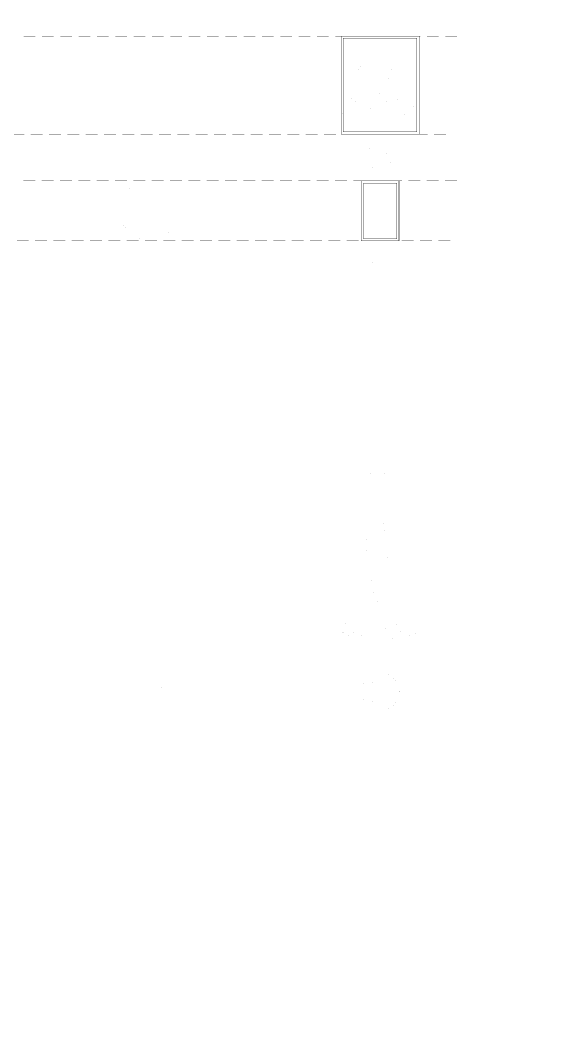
# Model space of a CAD drawing. Extents: x 19 to 519, y 6 to 365.
# Drawn here: x 156.5 to 273.8, y 6.2 to 233.5 of the extents above; entities that cross this region are included whole.
import ezdxf

# ---------------------------------------------------------------- set-up
doc = ezdxf.new("R2010")
doc.units = 0
doc.layers.add('120', color=30, linetype='CONTINUOUS')
doc.layers.add('47', color=7, linetype='CONTINUOUS')

msp = doc.modelspace()

# ---------------------------------------------------------------- linework, layer by layer
at = {"layer": '120'}
for points, const_width in [([(174.392, 67.8161), (174.392, 307.8161)], 0.001), ([(196.392, 307.8161), (196.392, 67.8161)], 0.001), ([(226.2889, 307.8161), (226.2889, 67.8161)], 0.001), ([(248.2889, 67.8161), (248.2889, 307.8161)], 0.001), ([(246, 230), (228.5, 230)], 0.0762), ([(228.5, 230), (228.5, 208)], 0.0762), ([(246, 208), (246, 230)], 0.0762), ([(229, 229.5), (245.5, 229.5)], 0.0762), ([(229, 208.5), (229, 229.5)], 0.0762), ([(236.1733, 229.2661), (232.2443, 222.178)], 0.001), ([(240.1025, 222.1781), (236.1733, 229.2661)], 0.001), ([(245.5, 229.5), (245.5, 208.5)], 0.0762), ([(232.2443, 222.178), (240.0637, 222.1782)], 0.001), ([(240.083, 222.1444), (233.9283, 211.4841)], 0.001), ([(246.2854, 211.4691), (240.1025, 222.1781)], 0.001), ([(231.1025, 216.3485), (228.2854, 211.4691)], 0.001), ([(233.911, 211.4841), (231.1025, 216.3485)], 0.001), ([(240.1025, 217.5323), (238.4681, 214.7014)], 0.001), ([(241.7369, 214.7014), (240.1025, 217.5323)], 0.001), ([(238.4681, 214.7014), (241.7369, 214.7014)], 0.001), ([(228.2854, 211.4691), (236.9444, 211.4691)], 0.001), ([(236.9444, 211.4691), (237.8004, 212.9518)], 0.001), ([(237.8004, 212.9518), (242.4046, 212.9518)], 0.001), ([(242.4046, 212.9518), (243.2607, 211.4691)], 0.001), ([(243.2607, 211.4691), (246.2854, 211.4691)], 0.001), ([(228.5, 208), (246, 208)], 0.0762), ([(245.5, 208.5), (229, 208.5)], 0.0762), ([(233, 184), (233, 197.5)], 0.0762), ([(233, 197.5), (241.5, 197.5)], 0.0762), ([(233.5, 197), (241, 197)], 0.0762), ([(233.5, 197), (233.5, 184.5)], 0.0762), ([(241, 197), (241, 184.5)], 0.0762), ([(241.5, 197.5), (241.5, 184)], 0.0762), ([(241, 184.5), (233.5, 184.5)], 0.0762), ([(191.392, 182.6161), (179.392, 182.6161)], 0.001), ([(241.5, 184), (233, 184)], 0.0762), ([(177.892, 181.1161), (177.892, 124.1162)], 0.001), ([(192.892, 181.1161), (192.892, 124.1162)], 0.001), ([(232.089, 178.8133), (232.089, 132.219)], 0.001), ([(242.4889, 132.219), (242.4889, 178.8133)], 0.001), ([(191.392, 122.6162), (179.392, 122.6162)], 0.001), ([(230.3957, 99.8808), (229.2595, 97.9133)], 0.001), ([(229.2595, 97.9133), (231.5159, 97.9131)], 0.001), ([(231.5237, 97.8996), (229.7516, 94.8306)], 0.001), ([(233.2332, 94.9654), (230.3957, 99.8808)], 0.001), ([(233.2333, 97.8605), (233.2332, 94.9654)], 0.001), ([(233.9707, 97.8604), (233.2333, 97.8605)], 0.001), ([(233.9706, 96.7073), (233.9707, 97.8604)], 0.001), ([(235.4539, 97.8603), (235.4538, 96.7072)], 0.001), ([(236.1912, 97.8603), (235.4539, 97.8603)], 0.001), ([(236.191, 94.8167), (236.1912, 97.8603)], 0.001), ([(236.5513, 97.8603), (236.5511, 94.8167)], 0.001), ([(238.2917, 97.8602), (236.5513, 97.8603)], 0.001), ([(240.9495, 97.9131), (239.3046, 95.0645)], 0.001), ([(242.6511, 94.9654), (240.9495, 97.9131)], 0.001), ([(242.6513, 97.8599), (242.6511, 94.9654)], 0.001), ([(243.5001, 97.8598), (242.6513, 97.8599)], 0.001), ([(244.383, 96.029), (243.5001, 97.8598)], 0.001), ([(245.2662, 97.8597), (244.383, 96.029)], 0.001), ([(246.115, 97.8597), (245.2662, 97.8597)], 0.001), ([(246.1148, 94.8161), (246.115, 97.8597)], 0.001), ([(228.9294, 96.2279), (228.1148, 94.8172)], 0.001), ([(229.736, 94.8306), (228.9294, 96.2279)], 0.001), ([(231.5314, 96.5699), (231.0589, 95.7515)], 0.001), ([(231.0589, 95.7515), (232.0039, 95.7515)], 0.001), ([(232.0039, 95.7515), (231.5314, 96.5699)], 0.001), ([(233.9705, 94.8168), (233.9706, 95.97)], 0.001), ([(235.4538, 96.7072), (233.9706, 96.7073)], 0.001), ([(233.9706, 95.97), (235.4538, 95.9699)], 0.001), ([(235.4538, 95.9699), (235.4537, 94.8167)], 0.001), ([(237.2884, 94.8166), (237.2885, 95.8454)], 0.001), ([(237.2886, 97.2086), (237.2885, 96.497)], 0.001), ([(237.2885, 96.497), (238.1459, 96.497)], 0.001), ([(237.2885, 95.8454), (238.0393, 95.8454)], 0.001), ([(238.1459, 97.2086), (237.2886, 97.2086)], 0.001), ([(238.0393, 95.8454), (238.6002, 94.8166)], 0.001), ([(239.3046, 95.0645), (238.8029, 95.9848)], 0.001), ([(240.9494, 96.5694), (240.4768, 95.751)], 0.001), ([(240.4768, 95.751), (241.4219, 95.7509)], 0.001), ([(241.4219, 95.7509), (240.9494, 96.5694)], 0.001), ([(243.3884, 94.8163), (243.3885, 96.3938)], 0.001), ([(243.3885, 96.3938), (244.1493, 94.8162)], 0.001), ([(244.6166, 94.8162), (245.3776, 96.3937)], 0.001), ([(245.3776, 96.3937), (245.3775, 94.8161)], 0.001), ([(228.1148, 94.8172), (230.6183, 94.817)], 0.001), ([(230.6183, 94.817), (230.8658, 95.2457)], 0.001), ([(230.8658, 95.2457), (232.1969, 95.2456)], 0.001), ([(232.1969, 95.2456), (232.4444, 94.8169)], 0.001), ([(232.4444, 94.8169), (233.9705, 94.8168)], 0.001), ([(235.4537, 94.8167), (236.191, 94.8167)], 0.001), ([(236.5511, 94.8167), (237.2884, 94.8166)], 0.001), ([(238.6002, 94.8166), (240.0362, 94.8165)], 0.001), ([(240.0362, 94.8165), (240.2837, 95.2451)], 0.001), ([(240.2837, 95.2451), (241.6149, 95.245)], 0.001), ([(241.6149, 95.245), (241.8624, 94.8164)], 0.001), ([(241.8624, 94.8164), (243.3884, 94.8163)], 0.001), ([(244.1493, 94.8162), (244.6166, 94.8162)], 0.001), ([(245.3775, 94.8161), (246.1148, 94.8161)], 0.001), ([(174.392, 67.8161), (196.392, 67.8161)], 0.001), ([(226.2889, 67.8161), (248.2889, 67.8161)], 0.001), ([(268.75, 12.5), (268.75, 18.7513)], 0.001), ([(206.25, 12.5), (143.75, 12.5)], 0.001), ([(268.75, 12.5), (206.25, 12.5)], 0.001), ([(206.25, 12.5), (206.25, 6.25)], 0.001), ([(287.5, 12.5), (268.75, 12.5)], 0.001), ([(268.75, 12.5), (268.75, 6.25)], 0.001), ([(206.25, 6.25), (143.75, 6.25)], 0.001), ([(268.75, 6.25), (206.25, 6.25)], 0.001), ([(331.25, 6.25), (268.75, 6.25)], 0.001), ([(268.75, 6.2488), (268.75, 6.25)], 0.001)]:
    msp.add_lwpolyline(points, dxfattribs=dict(at, const_width=const_width))
for points, const_width in [([(228.5, 230.019, 1), (228.5, 229.981)], 0.0381), ([(228.519, 230, 1), (228.481, 230)], 0.0381), ([(246.019, 230, 1), (245.981, 230)], 0.0381), ([(246, 229.981, 1), (246, 230.019)], 0.0381), ([(229, 229.519, 1), (229, 229.481)], 0.0381), ([(229.019, 229.5, 1), (228.981, 229.5)], 0.0381), ([(236.1736, 229.2662, 1), (236.1731, 229.266)], 0.0005), ([(236.1736, 229.266, 1), (236.1731, 229.2662)], 0.0005), ([(245.519, 229.5, 1), (245.481, 229.5)], 0.0381), ([(245.5, 229.481, 1), (245.5, 229.519)], 0.0381), ([(232.2443, 222.1783, 1), (232.2443, 222.1778)], 0.0005), ([(232.2441, 222.1782, 1), (232.2445, 222.1779)], 0.0005), ([(240.0637, 222.1784, 1), (240.0636, 222.1779)], 0.0005), ([(240.083, 222.1444, 0.5766), (240.0637, 222.1782)], 0.001), ([(240.0637, 222.1779, 1), (240.0636, 222.1784)], 0.0005), ([(240.0832, 222.1442, 1), (240.0828, 222.1445)], 0.0005), ([(240.0828, 222.1445, 1), (240.0832, 222.1442)], 0.0005), ([(240.1027, 222.1782, 1), (240.1023, 222.178)], 0.0005), ([(240.1023, 222.178, 1), (240.1027, 222.1782)], 0.0005), ([(231.1027, 216.3486, 1), (231.1023, 216.3484)], 0.0005), ([(231.1027, 216.3484, 1), (231.1023, 216.3486)], 0.0005), ([(240.1027, 217.5324, 1), (240.1023, 217.5321)], 0.0005), ([(240.1027, 217.5321, 1), (240.1023, 217.5324)], 0.0005), ([(238.4679, 214.7015, 1), (238.4683, 214.7012)], 0.0005), ([(238.4681, 214.7016, 1), (238.4681, 214.7011)], 0.0005), ([(241.7367, 214.7012, 1), (241.7371, 214.7015)], 0.0005), ([(241.7369, 214.7011, 1), (241.7369, 214.7016)], 0.0005), ([(228.2854, 211.4693, 1), (228.2854, 211.4688)], 0.0005), ([(228.2852, 211.4692, 1), (228.2856, 211.469)], 0.0005), ([(233.911, 211.4841, 0.5773), (233.9283, 211.4841)], 0.001), ([(233.9112, 211.4842, 1), (233.9108, 211.484)], 0.0005), ([(233.9108, 211.484, 1), (233.9112, 211.4842)], 0.0005), ([(233.9281, 211.4842, 1), (233.9285, 211.484)], 0.0005), ([(233.9285, 211.484, 1), (233.9281, 211.4842)], 0.0005), ([(236.9441, 211.4692, 1), (236.9446, 211.469)], 0.0005), ([(236.9444, 211.4688, 1), (236.9444, 211.4693)], 0.0005), ([(237.8006, 212.9517, 1), (237.8002, 212.9519)], 0.0005), ([(237.8004, 212.952, 1), (237.8004, 212.9515)], 0.0005), ([(242.4048, 212.9519, 1), (242.4044, 212.9517)], 0.0005), ([(242.4046, 212.9515, 1), (242.4046, 212.952)], 0.0005), ([(243.2607, 211.4693, 1), (243.2607, 211.4688)], 0.0005), ([(243.2605, 211.469, 1), (243.2609, 211.4692)], 0.0005), ([(246.2852, 211.469, 1), (246.2856, 211.4692)], 0.0005), ([(246.2854, 211.4688, 1), (246.2854, 211.4693)], 0.0005), ([(228.5, 208.019, 1), (228.5, 207.981)], 0.0381), ([(228.481, 208, 1), (228.519, 208)], 0.0381), ([(229, 208.519, 1), (229, 208.481)], 0.0381), ([(228.981, 208.5, 1), (229.019, 208.5)], 0.0381), ([(245.481, 208.5, 1), (245.519, 208.5)], 0.0381), ([(245.5, 208.481, 1), (245.5, 208.519)], 0.0381), ([(245.981, 208, 1), (246.019, 208)], 0.0381), ([(246, 207.981, 1), (246, 208.019)], 0.0381), ([(185.392, 199.8161, 1), (185.392, 205.8161, 1), (185.392, 199.8161)], 0.001), ([(237.2889, 198.0661, 1), (237.2889, 205.5661, 1), (237.2889, 198.0661)], 0.001), ([(237.2889, 199.5661, 1), (237.2889, 204.0661, 1), (237.2889, 199.5661)], 0.001), ([(185.392, 184.2161, 1), (185.392, 197.4161, 1), (185.392, 184.2161)], 0.001), ([(233.019, 197.5, 1), (232.981, 197.5)], 0.0381), ([(233, 197.519, 1), (233, 197.481)], 0.0381), ([(233.5, 197.019, 1), (233.5, 196.981)], 0.0381), ([(233.519, 197, 1), (233.481, 197)], 0.0381), ([(241.019, 197, 1), (240.981, 197)], 0.0381), ([(241, 196.981, 1), (241, 197.019)], 0.0381), ([(241.519, 197.5, 1), (241.481, 197.5)], 0.0381), ([(241.5, 197.481, 1), (241.5, 197.519)], 0.0381), ([(233.5, 184.519, 1), (233.5, 184.481)], 0.0381), ([(233.481, 184.5, 1), (233.519, 184.5)], 0.0381), ([(240.981, 184.5, 1), (241.019, 184.5)], 0.0381), ([(241, 184.481, 1), (241, 184.519)], 0.0381), ([(179.392, 182.6161, 0.4142), (177.892, 181.1161)], 0.001), ([(179.392, 182.6164, 1), (179.392, 182.6159)], 0.0005), ([(179.392, 182.6159, 1), (179.392, 182.6164)], 0.0005), ([(192.892, 181.1161, 0.4142), (191.392, 182.6161)], 0.001), ([(191.392, 182.6164, 1), (191.392, 182.6159)], 0.0005), ([(191.392, 182.6159, 1), (191.392, 182.6164)], 0.0005), ([(233, 184.019, 1), (233, 183.981)], 0.0381), ([(232.981, 184, 1), (233.019, 184)], 0.0381), ([(241.481, 184, 1), (241.519, 184)], 0.0381), ([(241.5, 183.981, 1), (241.5, 184.019)], 0.0381), ([(177.8922, 181.1161, 1), (177.8917, 181.1161)], 0.0005), ([(177.8917, 181.1161, 1), (177.8922, 181.1161)], 0.0005), ([(192.8922, 181.1161, 1), (192.8917, 181.1161)], 0.0005), ([(192.8917, 181.1161, 1), (192.8922, 181.1161)], 0.0005), ([(233.412, 179.7597, 0.5142), (232.0889, 178.8133)], 0.001), ([(233.412, 179.7597, 0.166), (241.1659, 179.7597)], 0.001), ([(233.4121, 179.7599, 1), (233.4119, 179.7594)], 0.0005), ([(233.4119, 179.7594, 1), (233.4121, 179.7599)], 0.0005), ([(241.1658, 179.7599, 1), (241.1659, 179.7594)], 0.0005), ([(242.489, 178.8133, 0.5142), (241.1659, 179.7597)], 0.001), ([(241.1659, 179.7594, 1), (241.1658, 179.7599)], 0.0005), ([(232.0892, 178.8133, 1), (232.0887, 178.8133)], 0.0005), ([(232.0887, 178.8133, 1), (232.0892, 178.8133)], 0.0005), ([(242.4892, 178.8133, 1), (242.4887, 178.8133)], 0.0005), ([(242.4887, 178.8133, 1), (242.4892, 178.8133)], 0.0005), ([(232.089, 132.219, 0.5142), (233.412, 131.2726)], 0.001), ([(232.0892, 132.219, 1), (232.0887, 132.219)], 0.0005), ([(232.0887, 132.219, 1), (232.0892, 132.219)], 0.0005), ([(241.1659, 131.2726, 0.166), (233.412, 131.2726)], 0.001), ([(241.1659, 131.2726, 0.5142), (242.4889, 132.219)], 0.001), ([(242.4892, 132.219, 1), (242.4887, 132.219)], 0.0005), ([(242.4887, 132.219, 1), (242.4892, 132.219)], 0.0005), ([(233.4119, 131.2729, 1), (233.4121, 131.2724)], 0.0005), ([(233.4121, 131.2724, 1), (233.4119, 131.2729)], 0.0005), ([(241.1659, 131.2729, 1), (241.1658, 131.2724)], 0.0005), ([(241.1658, 131.2724, 1), (241.1659, 131.2729)], 0.0005), ([(177.892, 124.1161, 0.4142), (179.392, 122.6161)], 0.001), ([(177.8922, 124.1161, 1), (177.8917, 124.1161)], 0.0005), ([(177.8917, 124.1162, 1), (177.8922, 124.1162)], 0.0005), ([(191.392, 122.6161, 0.4142), (192.892, 124.1161)], 0.001), ([(192.8922, 124.1161, 1), (192.8917, 124.1161)], 0.0005), ([(192.8917, 124.1162, 1), (192.8922, 124.1162)], 0.0005), ([(179.392, 122.6164, 1), (179.392, 122.6159)], 0.0005), ([(179.392, 122.6159, 1), (179.392, 122.6164)], 0.0005), ([(191.392, 122.6164, 1), (191.392, 122.6159)], 0.0005), ([(191.392, 122.6159, 1), (191.392, 122.6164)], 0.0005), ([(237.2889, 111.0661, 1), (237.2889, 120.5661, 1), (237.2889, 111.0661)], 0.001), ([(237.2889, 112.5661, 1), (237.2889, 119.0661, 1), (237.2889, 112.5661)], 0.001), ([(237.2889, 103.0661, 1), (237.2889, 110.5661, 1), (237.2889, 103.0661)], 0.001), ([(237.2889, 104.5661, 1), (237.2889, 109.0661, 1), (237.2889, 104.5661)], 0.001), ([(229.2593, 97.9134, 1), (229.2598, 97.9131)], 0.0005), ([(229.2595, 97.9135, 1), (229.2595, 97.913)], 0.0005), ([(230.3959, 99.8809, 1), (230.3954, 99.8807)], 0.0005), ([(230.3959, 99.8807, 1), (230.3954, 99.8809)], 0.0005), ([(231.5237, 97.8996, 0.5776), (231.5159, 97.9131)], 0.001), ([(231.5159, 97.9134, 1), (231.5159, 97.9129)], 0.0005), ([(231.5159, 97.9129, 1), (231.5159, 97.9134)], 0.0005), ([(231.5235, 97.8998, 1), (231.5239, 97.8995)], 0.0005), ([(231.5239, 97.8995, 1), (231.5235, 97.8998)], 0.0005), ([(233.2333, 97.8607, 1), (233.2333, 97.8602)], 0.0005), ([(233.2336, 97.8604, 1), (233.2331, 97.8605)], 0.0005), ([(233.9709, 97.8604, 1), (233.9704, 97.8604)], 0.0005), ([(233.9707, 97.8602, 1), (233.9707, 97.8607)], 0.0005), ([(235.4539, 97.8606, 1), (235.4539, 97.8601)], 0.0005), ([(235.4541, 97.8603, 1), (235.4536, 97.8603)], 0.0005), ([(236.1914, 97.8603, 1), (236.1909, 97.8603)], 0.0005), ([(236.1912, 97.86, 1), (236.1912, 97.8605)], 0.0005), ([(236.5515, 97.8602, 1), (236.551, 97.8603)], 0.0005), ([(236.5513, 97.8605, 1), (236.5513, 97.86)], 0.0005), ([(238.8029, 95.9848, 0.7638), (238.2917, 97.8601)], 0.001), ([(238.2917, 97.8604, 1), (238.2917, 97.8599)], 0.0005), ([(238.2917, 97.8599, 1), (238.2917, 97.8604)], 0.0005), ([(240.9497, 97.9133, 1), (240.9493, 97.913)], 0.0005), ([(240.9497, 97.913, 1), (240.9493, 97.9133)], 0.0005), ([(242.6513, 97.8601, 1), (242.6513, 97.8596)], 0.0005), ([(242.6515, 97.8599, 1), (242.6511, 97.8599)], 0.0005), ([(243.5003, 97.8599, 1), (243.4999, 97.8597)], 0.0005), ([(243.5001, 97.8596, 1), (243.5001, 97.8601)], 0.0005), ([(245.2662, 97.86, 1), (245.2662, 97.8595)], 0.0005), ([(245.2664, 97.8596, 1), (245.266, 97.8598)], 0.0005), ([(246.1152, 97.8597, 1), (246.1147, 97.8597)], 0.0005), ([(246.115, 97.8594, 1), (246.115, 97.8599)], 0.0005), ([(228.9296, 96.228, 1), (228.9291, 96.2277)], 0.0005), ([(228.9296, 96.2277, 1), (228.9291, 96.228)], 0.0005), ([(231.0586, 95.7516, 1), (231.0591, 95.7514)], 0.0005), ([(231.0589, 95.7517, 1), (231.0588, 95.7513)], 0.0005), ([(231.5316, 96.5701, 1), (231.5312, 96.5698)], 0.0005), ([(231.5316, 96.5698, 1), (231.5312, 96.5701)], 0.0005), ([(232.0037, 95.7513, 1), (232.0041, 95.7516)], 0.0005), ([(232.0039, 95.7512, 1), (232.0039, 95.7517)], 0.0005), ([(233.9706, 95.9702, 1), (233.9705, 95.9697)], 0.0005), ([(233.9706, 96.7075, 1), (233.9706, 96.707)], 0.0005), ([(233.9703, 96.7073, 1), (233.9708, 96.7073)], 0.0005), ([(233.9708, 95.97, 1), (233.9703, 95.97)], 0.0005), ([(235.454, 95.9699, 1), (235.4535, 95.9699)], 0.0005), ([(235.4536, 96.7072, 1), (235.454, 96.7072)], 0.0005), ([(235.4538, 96.7069, 1), (235.4538, 96.7074)], 0.0005), ([(235.4538, 95.9696, 1), (235.4538, 95.9701)], 0.0005), ([(237.2888, 97.2086, 1), (237.2883, 97.2086)], 0.0005), ([(237.2885, 96.4973, 1), (237.2885, 96.4968)], 0.0005), ([(237.2883, 96.497, 1), (237.2888, 96.497)], 0.0005), ([(237.2887, 95.8454, 1), (237.2882, 95.8454)], 0.0005), ([(237.2885, 95.8457, 1), (237.2885, 95.8452)], 0.0005), ([(237.2886, 97.2088, 1), (237.2886, 97.2083)], 0.0005), ([(238.0395, 95.8455, 1), (238.0391, 95.8453)], 0.0005), ([(238.0393, 95.8452, 1), (238.0393, 95.8456)], 0.0005), ([(238.1459, 96.497, 1), (238.1459, 97.2086)], 0.001), ([(238.1459, 97.2088, 1), (238.1459, 97.2083)], 0.0005), ([(238.1459, 96.4972, 1), (238.1459, 96.4967)], 0.0005), ([(238.1459, 97.2083, 1), (238.1459, 97.2088)], 0.0005), ([(238.1459, 96.4967, 1), (238.1459, 96.4972)], 0.0005), ([(238.8031, 95.9849, 1), (238.8027, 95.9846)], 0.0005), ([(238.8028, 95.985, 1), (238.803, 95.9846)], 0.0005), ([(240.4768, 95.7512, 1), (240.4768, 95.7507)], 0.0005), ([(240.4766, 95.7511, 1), (240.477, 95.7508)], 0.0005), ([(240.9496, 96.5695, 1), (240.9492, 96.5692)], 0.0005), ([(240.9496, 96.5692, 1), (240.9492, 96.5695)], 0.0005), ([(241.4217, 95.7508, 1), (241.4221, 95.751)], 0.0005), ([(241.4219, 95.7506, 1), (241.4219, 95.7511)], 0.0005), ([(243.3888, 96.3939, 1), (243.3883, 96.3937)], 0.0005), ([(243.3888, 96.3938, 1), (243.3883, 96.3938)], 0.0005), ([(244.3828, 96.0291, 1), (244.3833, 96.0289)], 0.0005), ([(244.3828, 96.0289, 1), (244.3833, 96.0291)], 0.0005), ([(245.3778, 96.3936, 1), (245.3773, 96.3937)], 0.0005), ([(245.3778, 96.3935, 1), (245.3774, 96.3938)], 0.0005), ([(228.1148, 94.8174, 1), (228.1148, 94.8169)], 0.0005), ([(228.1146, 94.8173, 1), (228.115, 94.8171)], 0.0005), ([(229.736, 94.8306, 0.5772), (229.7516, 94.8306)], 0.001), ([(229.7362, 94.8307, 1), (229.7358, 94.8305)], 0.0005), ([(229.7357, 94.8305, 1), (229.7362, 94.8307)], 0.0005), ([(229.7518, 94.8305, 1), (229.7513, 94.8307)], 0.0005), ([(229.7513, 94.8307, 1), (229.7518, 94.8305)], 0.0005), ([(230.618, 94.8172, 1), (230.6185, 94.8169)], 0.0005), ([(230.6182, 94.8168, 1), (230.6183, 94.8173)], 0.0005), ([(230.8658, 95.2459, 1), (230.8658, 95.2454)], 0.0005), ([(230.866, 95.2456, 1), (230.8656, 95.2458)], 0.0005), ([(232.1972, 95.2457, 1), (232.1967, 95.2455)], 0.0005), ([(232.1969, 95.2454, 1), (232.1969, 95.2458)], 0.0005), ([(232.4444, 94.8172, 1), (232.4444, 94.8167)], 0.0005), ([(232.4442, 94.8168, 1), (232.4446, 94.817)], 0.0005), ([(233.2329, 94.9654, 1), (233.2334, 94.9654)], 0.0005), ([(233.233, 94.9652, 1), (233.2334, 94.9655)], 0.0005), ([(233.9702, 94.8168, 1), (233.9707, 94.8168)], 0.0005), ([(233.9705, 94.8166, 1), (233.9705, 94.8171)], 0.0005), ([(235.4534, 94.8167, 1), (235.4539, 94.8167)], 0.0005), ([(235.4537, 94.817, 1), (235.4537, 94.8165)], 0.0005), ([(236.1908, 94.8167, 1), (236.1913, 94.8167)], 0.0005), ([(236.191, 94.8164, 1), (236.191, 94.8169)], 0.0005), ([(236.5511, 94.8169, 1), (236.5511, 94.8164)], 0.0005), ([(236.5508, 94.8167, 1), (236.5513, 94.8167)], 0.0005), ([(237.2882, 94.8166, 1), (237.2887, 94.8166)], 0.0005), ([(237.2884, 94.8164, 1), (237.2884, 94.8169)], 0.0005), ([(238.5999, 94.8164, 1), (238.6004, 94.8167)], 0.0005), ([(238.6002, 94.8168, 1), (238.6002, 94.8163)], 0.0005), ([(239.3044, 95.0646, 1), (239.3048, 95.0644)], 0.0005), ([(239.3044, 95.0644, 1), (239.3048, 95.0646)], 0.0005), ([(240.036, 94.8166, 1), (240.0364, 94.8163)], 0.0005), ([(240.0362, 94.8162, 1), (240.0362, 94.8167)], 0.0005), ([(240.2837, 95.2454, 1), (240.2837, 95.2449)], 0.0005), ([(240.2839, 95.245, 1), (240.2835, 95.2453)], 0.0005), ([(241.6151, 95.2452, 1), (241.6147, 95.2449)], 0.0005), ([(241.6149, 95.2448, 1), (241.6149, 95.2453)], 0.0005), ([(241.8624, 94.8166, 1), (241.8624, 94.8161)], 0.0005), ([(241.8621, 94.8162, 1), (241.8626, 94.8165)], 0.0005), ([(242.6509, 94.9652, 1), (242.6513, 94.9655)], 0.0005), ([(242.6509, 94.9654, 1), (242.6514, 94.9654)], 0.0005), ([(243.3882, 94.8163, 1), (243.3887, 94.8163)], 0.0005), ([(243.3884, 94.816, 1), (243.3884, 94.8165)], 0.0005), ([(244.1493, 94.8165, 1), (244.1493, 94.816)], 0.0005), ([(244.1491, 94.8161, 1), (244.1496, 94.8163)], 0.0005), ([(244.6164, 94.8163, 1), (244.6168, 94.8161)], 0.0005), ([(244.6166, 94.816, 1), (244.6166, 94.8164)], 0.0005), ([(245.3775, 94.8164, 1), (245.3775, 94.8159)], 0.0005), ([(245.3772, 94.8161, 1), (245.3777, 94.8161)], 0.0005), ([(246.1146, 94.8161, 1), (246.115, 94.8161)], 0.0005), ([(246.1148, 94.8159, 1), (246.1148, 94.8164)], 0.0005), ([(237.2889, 78.5661, 1), (237.2889, 87.0661, 1), (237.2889, 78.5661)], 0.001), ([(185.392, 79.8161, 1), (185.392, 85.8161, 1), (185.392, 79.8161)], 0.001), ([(237.2889, 80.0661, 1), (237.2889, 85.5661, 1), (237.2889, 80.0661)], 0.001), ([(174.392, 67.8164, 1), (174.392, 67.8159)], 0.0005), ([(174.3917, 67.8161, 1), (174.3922, 67.8161)], 0.0005), ([(196.3917, 67.8161, 1), (196.3922, 67.8161)], 0.0005), ([(196.392, 67.8159, 1), (196.392, 67.8164)], 0.0005), ([(226.2889, 67.8164, 1), (226.2889, 67.8159)], 0.0005), ([(226.2887, 67.8161, 1), (226.2892, 67.8161)], 0.0005), ([(248.2887, 67.8161, 1), (248.2892, 67.8161)], 0.0005), ([(248.2889, 67.8159, 1), (248.2889, 67.8164)], 0.0005), ([(268.7502, 18.7513, 1), (268.7498, 18.7513)], 0.0005), ([(206.2502, 12.5, 1), (206.2498, 12.5)], 0.0005), ([(206.25, 12.5002, 1), (206.25, 12.4998)], 0.0005), ([(206.25, 12.4998, 1), (206.25, 12.5002)], 0.0005), ([(268.7502, 12.5, 1), (268.7498, 12.5)], 0.0005), ([(268.75, 12.5002, 1), (268.75, 12.4998)], 0.0005), ([(268.7498, 12.5, 1), (268.7502, 12.5)], 0.0005), ([(268.75, 12.4998, 1), (268.75, 12.5002)], 0.0005), ([(206.25, 6.2503, 1), (206.25, 6.2497)], 0.0005), ([(206.2498, 6.25, 1), (206.2502, 6.25)], 0.0005), ([(206.25, 6.2497, 1), (206.25, 6.2503)], 0.0005), ([(268.75, 6.2503, 1), (268.75, 6.2497)], 0.0005), ([(268.7502, 6.25, 1), (268.7498, 6.25)], 0.0005), ([(268.7498, 6.25, 1), (268.7502, 6.25)], 0.0005), ([(268.7498, 6.2488, 1), (268.7502, 6.2488)], 0.0005), ([(268.75, 6.2497, 1), (268.75, 6.2503)], 0.0005)]:
    msp.add_lwpolyline(points, format="xyb", dxfattribs=dict(at, const_width=const_width))
at = {"layer": '47', "const_width": 0.0762}
for points in [[(157.2727, 230), (159.8864, 230)], [(161.3864, 230), (164, 230)], [(165.5, 230), (168.1136, 230)], [(169.6136, 230), (172.2273, 230)], [(173.7273, 230), (176.3409, 230)], [(177.8409, 230), (180.4545, 230)], [(181.9545, 230), (184.5682, 230)], [(186.0682, 230), (188.6818, 230)], [(190.1818, 230), (192.7955, 230)], [(194.2955, 230), (196.9091, 230)], [(198.4091, 230), (201.0227, 230)], [(202.5227, 230), (205.1364, 230)], [(206.6364, 230), (209.25, 230)], [(210.75, 230), (213.3636, 230)], [(214.8636, 230), (217.4773, 230)], [(218.9773, 230), (221.5909, 230)], [(223.0909, 230), (225.7045, 230)], [(227.2045, 230), (229.8182, 230)], [(231.3182, 230), (233.9318, 230)], [(235.4318, 230), (238.0455, 230)], [(239.5455, 230), (242.1591, 230)], [(243.6591, 230), (246.2727, 230)], [(247.7727, 230), (250.3864, 230)], [(251.8864, 230), (254.5, 230)], [(154.7727, 208), (157.3864, 208)], [(158.8864, 208), (161.5, 208)], [(163, 208), (165.6136, 208)], [(167.1136, 208), (169.7273, 208)], [(171.2273, 208), (173.8409, 208)], [(175.3409, 208), (177.9545, 208)], [(179.4545, 208), (182.0682, 208)], [(183.5682, 208), (186.1818, 208)], [(187.6818, 208), (190.2955, 208)], [(191.7955, 208), (194.4091, 208)], [(195.9091, 208), (198.5227, 208)], [(200.0227, 208), (202.6364, 208)], [(204.1364, 208), (206.75, 208)], [(208.25, 208), (210.8636, 208)], [(212.3636, 208), (214.9773, 208)], [(216.4773, 208), (219.0909, 208)], [(220.5909, 208), (223.2045, 208)], [(224.7045, 208), (227.3182, 208)], [(228.8182, 208), (231.4318, 208)], [(232.9318, 208), (235.5455, 208)], [(237.0455, 208), (239.6591, 208)], [(241.1591, 208), (243.7727, 208)], [(245.2727, 208), (247.8864, 208)], [(249.3864, 208), (252, 208)], [(157.2727, 197.5), (159.8864, 197.5)], [(161.3864, 197.5), (164, 197.5)], [(165.5, 197.5), (168.1136, 197.5)], [(169.6136, 197.5), (172.2273, 197.5)], [(173.7273, 197.5), (176.3409, 197.5)], [(177.8409, 197.5), (180.4545, 197.5)], [(181.9545, 197.5), (184.5682, 197.5)], [(186.0682, 197.5), (188.6818, 197.5)], [(190.1818, 197.5), (192.7955, 197.5)], [(194.2955, 197.5), (196.9091, 197.5)], [(198.4091, 197.5), (201.0227, 197.5)], [(202.5227, 197.5), (205.1364, 197.5)], [(206.6364, 197.5), (209.25, 197.5)], [(210.75, 197.5), (213.3636, 197.5)], [(214.8636, 197.5), (217.4773, 197.5)], [(218.9773, 197.5), (221.5909, 197.5)], [(223.0909, 197.5), (225.7045, 197.5)], [(227.2045, 197.5), (229.8182, 197.5)], [(231.3182, 197.5), (233.9318, 197.5)], [(235.4318, 197.5), (238.0455, 197.5)], [(239.5455, 197.5), (242.1591, 197.5)], [(243.6591, 197.5), (246.2727, 197.5)], [(247.7727, 197.5), (250.3864, 197.5)], [(251.8864, 197.5), (254.5, 197.5)], [(155.7727, 184), (158.3864, 184)], [(159.8864, 184), (162.5, 184)], [(164, 184), (166.6136, 184)], [(168.1136, 184), (170.7273, 184)], [(172.2273, 184), (174.8409, 184)], [(176.3409, 184), (178.9545, 184)], [(180.4545, 184), (183.0682, 184)], [(184.5682, 184), (187.1818, 184)], [(188.6818, 184), (191.2955, 184)], [(192.7955, 184), (195.4091, 184)], [(196.9091, 184), (199.5227, 184)], [(201.0227, 184), (203.6364, 184)], [(205.1364, 184), (207.75, 184)], [(209.25, 184), (211.8636, 184)], [(213.3636, 184), (215.9773, 184)], [(217.4773, 184), (220.0909, 184)], [(221.5909, 184), (224.2045, 184)], [(225.7045, 184), (228.3182, 184)], [(229.8182, 184), (232.4318, 184)], [(233.9318, 184), (236.5455, 184)], [(238.0455, 184), (240.6591, 184)], [(242.1591, 184), (244.7727, 184)], [(246.2727, 184), (248.8864, 184)], [(250.3864, 184), (253, 184)]]:
    msp.add_lwpolyline(points, dxfattribs=at)
at = {"layer": '47', "const_width": 0.0381}
for points in [[(157.2727, 230.019, 1), (157.2727, 229.981)], [(159.8864, 229.981, 1), (159.8864, 230.019)], [(161.3864, 230.019, 1), (161.3864, 229.981)], [(164, 229.981, 1), (164, 230.019)], [(165.5, 230.019, 1), (165.5, 229.981)], [(168.1136, 229.981, 1), (168.1136, 230.019)], [(169.6136, 230.019, 1), (169.6136, 229.981)], [(172.2273, 229.981, 1), (172.2273, 230.019)], [(173.7273, 230.019, 1), (173.7273, 229.981)], [(176.3409, 229.981, 1), (176.3409, 230.019)], [(177.8409, 230.019, 1), (177.8409, 229.981)], [(180.4545, 229.981, 1), (180.4545, 230.019)], [(181.9545, 230.019, 1), (181.9545, 229.981)], [(184.5682, 229.981, 1), (184.5682, 230.019)], [(186.0682, 230.019, 1), (186.0682, 229.981)], [(188.6818, 229.981, 1), (188.6818, 230.019)], [(190.1818, 230.019, 1), (190.1818, 229.981)], [(192.7955, 229.981, 1), (192.7955, 230.019)], [(194.2955, 230.019, 1), (194.2955, 229.981)], [(196.9091, 229.981, 1), (196.9091, 230.019)], [(198.4091, 230.019, 1), (198.4091, 229.981)], [(201.0227, 229.981, 1), (201.0227, 230.019)], [(202.5227, 230.019, 1), (202.5227, 229.981)], [(205.1364, 229.981, 1), (205.1364, 230.019)], [(206.6364, 230.019, 1), (206.6364, 229.981)], [(209.25, 229.981, 1), (209.25, 230.019)], [(210.75, 230.019, 1), (210.75, 229.981)], [(213.3636, 229.981, 1), (213.3636, 230.019)], [(214.8636, 230.019, 1), (214.8636, 229.981)], [(217.4773, 229.981, 1), (217.4773, 230.019)], [(218.9773, 230.019, 1), (218.9773, 229.981)], [(221.5909, 229.981, 1), (221.5909, 230.019)], [(223.0909, 230.019, 1), (223.0909, 229.981)], [(225.7045, 229.981, 1), (225.7045, 230.019)], [(227.2045, 230.019, 1), (227.2045, 229.981)], [(229.8182, 229.981, 1), (229.8182, 230.019)], [(231.3182, 230.019, 1), (231.3182, 229.981)], [(233.9318, 229.981, 1), (233.9318, 230.019)], [(235.4318, 230.019, 1), (235.4318, 229.981)], [(238.0455, 229.981, 1), (238.0455, 230.019)], [(239.5455, 230.019, 1), (239.5455, 229.981)], [(242.1591, 229.981, 1), (242.1591, 230.019)], [(243.6591, 230.019, 1), (243.6591, 229.981)], [(246.2727, 229.981, 1), (246.2727, 230.019)], [(247.7727, 230.019, 1), (247.7727, 229.981)], [(250.3864, 229.981, 1), (250.3864, 230.019)], [(251.8864, 230.019, 1), (251.8864, 229.981)], [(254.5, 229.981, 1), (254.5, 230.019)], [(157.3864, 207.981, 1), (157.3864, 208.019)], [(158.8864, 208.019, 1), (158.8864, 207.981)], [(161.5, 207.981, 1), (161.5, 208.019)], [(163, 208.019, 1), (163, 207.981)], [(165.6136, 207.981, 1), (165.6136, 208.019)], [(167.1136, 208.019, 1), (167.1136, 207.981)], [(169.7273, 207.981, 1), (169.7273, 208.019)], [(171.2273, 208.019, 1), (171.2273, 207.981)], [(173.8409, 207.981, 1), (173.8409, 208.019)], [(175.3409, 208.019, 1), (175.3409, 207.981)], [(177.9545, 207.981, 1), (177.9545, 208.019)], [(179.4545, 208.019, 1), (179.4545, 207.981)], [(182.0682, 207.981, 1), (182.0682, 208.019)], [(183.5682, 208.019, 1), (183.5682, 207.981)], [(186.1818, 207.981, 1), (186.1818, 208.019)], [(187.6818, 208.019, 1), (187.6818, 207.981)], [(190.2955, 207.981, 1), (190.2955, 208.019)], [(191.7955, 208.019, 1), (191.7955, 207.981)], [(194.4091, 207.981, 1), (194.4091, 208.019)], [(195.9091, 208.019, 1), (195.9091, 207.981)], [(198.5227, 207.981, 1), (198.5227, 208.019)], [(200.0227, 208.019, 1), (200.0227, 207.981)], [(202.6364, 207.981, 1), (202.6364, 208.019)], [(204.1364, 208.019, 1), (204.1364, 207.981)], [(206.75, 207.981, 1), (206.75, 208.019)], [(208.25, 208.019, 1), (208.25, 207.981)], [(210.8636, 207.981, 1), (210.8636, 208.019)], [(212.3636, 208.019, 1), (212.3636, 207.981)], [(214.9773, 207.981, 1), (214.9773, 208.019)], [(216.4773, 208.019, 1), (216.4773, 207.981)], [(219.0909, 207.981, 1), (219.0909, 208.019)], [(220.5909, 208.019, 1), (220.5909, 207.981)], [(223.2045, 207.981, 1), (223.2045, 208.019)], [(224.7045, 208.019, 1), (224.7045, 207.981)], [(227.3182, 207.981, 1), (227.3182, 208.019)], [(228.8182, 208.019, 1), (228.8182, 207.981)], [(231.4318, 207.981, 1), (231.4318, 208.019)], [(232.9318, 208.019, 1), (232.9318, 207.981)], [(235.5455, 207.981, 1), (235.5455, 208.019)], [(237.0455, 208.019, 1), (237.0455, 207.981)], [(239.6591, 207.981, 1), (239.6591, 208.019)], [(241.1591, 208.019, 1), (241.1591, 207.981)], [(243.7727, 207.981, 1), (243.7727, 208.019)], [(245.2727, 208.019, 1), (245.2727, 207.981)], [(247.8864, 207.981, 1), (247.8864, 208.019)], [(249.3864, 208.019, 1), (249.3864, 207.981)], [(252, 207.981, 1), (252, 208.019)], [(157.2727, 197.519, 1), (157.2727, 197.481)], [(159.8864, 197.481, 1), (159.8864, 197.519)], [(161.3864, 197.519, 1), (161.3864, 197.481)], [(164, 197.481, 1), (164, 197.519)], [(165.5, 197.519, 1), (165.5, 197.481)], [(168.1136, 197.481, 1), (168.1136, 197.519)], [(169.6136, 197.519, 1), (169.6136, 197.481)], [(172.2273, 197.481, 1), (172.2273, 197.519)], [(173.7273, 197.519, 1), (173.7273, 197.481)], [(176.3409, 197.481, 1), (176.3409, 197.519)], [(177.8409, 197.519, 1), (177.8409, 197.481)], [(180.4545, 197.481, 1), (180.4545, 197.519)], [(181.9545, 197.519, 1), (181.9545, 197.481)], [(184.5682, 197.481, 1), (184.5682, 197.519)], [(186.0682, 197.519, 1), (186.0682, 197.481)], [(188.6818, 197.481, 1), (188.6818, 197.519)], [(190.1818, 197.519, 1), (190.1818, 197.481)], [(192.7955, 197.481, 1), (192.7955, 197.519)], [(194.2955, 197.519, 1), (194.2955, 197.481)], [(196.9091, 197.481, 1), (196.9091, 197.519)], [(198.4091, 197.519, 1), (198.4091, 197.481)], [(201.0227, 197.481, 1), (201.0227, 197.519)], [(202.5227, 197.519, 1), (202.5227, 197.481)], [(205.1364, 197.481, 1), (205.1364, 197.519)], [(206.6364, 197.519, 1), (206.6364, 197.481)], [(209.25, 197.481, 1), (209.25, 197.519)], [(210.75, 197.519, 1), (210.75, 197.481)], [(213.3636, 197.481, 1), (213.3636, 197.519)], [(214.8636, 197.519, 1), (214.8636, 197.481)], [(217.4773, 197.481, 1), (217.4773, 197.519)], [(218.9773, 197.519, 1), (218.9773, 197.481)], [(221.5909, 197.481, 1), (221.5909, 197.519)], [(223.0909, 197.519, 1), (223.0909, 197.481)], [(225.7045, 197.481, 1), (225.7045, 197.519)], [(227.2045, 197.519, 1), (227.2045, 197.481)], [(229.8182, 197.481, 1), (229.8182, 197.519)], [(231.3182, 197.519, 1), (231.3182, 197.481)], [(233.9318, 197.481, 1), (233.9318, 197.519)], [(235.4318, 197.519, 1), (235.4318, 197.481)], [(238.0455, 197.481, 1), (238.0455, 197.519)], [(239.5455, 197.519, 1), (239.5455, 197.481)], [(242.1591, 197.481, 1), (242.1591, 197.519)], [(243.6591, 197.519, 1), (243.6591, 197.481)], [(246.2727, 197.481, 1), (246.2727, 197.519)], [(247.7727, 197.519, 1), (247.7727, 197.481)], [(250.3864, 197.481, 1), (250.3864, 197.519)], [(251.8864, 197.519, 1), (251.8864, 197.481)], [(254.5, 197.481, 1), (254.5, 197.519)], [(158.3864, 183.981, 1), (158.3864, 184.019)], [(159.8864, 184.019, 1), (159.8864, 183.981)], [(162.5, 183.981, 1), (162.5, 184.019)], [(164, 184.019, 1), (164, 183.981)], [(166.6136, 183.981, 1), (166.6136, 184.019)], [(168.1136, 184.019, 1), (168.1136, 183.981)], [(170.7273, 183.981, 1), (170.7273, 184.019)], [(172.2273, 184.019, 1), (172.2273, 183.981)], [(174.8409, 183.981, 1), (174.8409, 184.019)], [(176.3409, 184.019, 1), (176.3409, 183.981)], [(178.9545, 183.981, 1), (178.9545, 184.019)], [(180.4545, 184.019, 1), (180.4545, 183.981)], [(183.0682, 183.981, 1), (183.0682, 184.019)], [(184.5682, 184.019, 1), (184.5682, 183.981)], [(187.1818, 183.981, 1), (187.1818, 184.019)], [(188.6818, 184.019, 1), (188.6818, 183.981)], [(191.2955, 183.981, 1), (191.2955, 184.019)], [(192.7955, 184.019, 1), (192.7955, 183.981)], [(195.4091, 183.981, 1), (195.4091, 184.019)], [(196.9091, 184.019, 1), (196.9091, 183.981)], [(199.5227, 183.981, 1), (199.5227, 184.019)], [(201.0227, 184.019, 1), (201.0227, 183.981)], [(203.6364, 183.981, 1), (203.6364, 184.019)], [(205.1364, 184.019, 1), (205.1364, 183.981)], [(207.75, 183.981, 1), (207.75, 184.019)], [(209.25, 184.019, 1), (209.25, 183.981)], [(211.8636, 183.981, 1), (211.8636, 184.019)], [(213.3636, 184.019, 1), (213.3636, 183.981)], [(215.9773, 183.981, 1), (215.9773, 184.019)], [(217.4773, 184.019, 1), (217.4773, 183.981)], [(220.0909, 183.981, 1), (220.0909, 184.019)], [(221.5909, 184.019, 1), (221.5909, 183.981)], [(224.2045, 183.981, 1), (224.2045, 184.019)], [(225.7045, 184.019, 1), (225.7045, 183.981)], [(228.3182, 183.981, 1), (228.3182, 184.019)], [(229.8182, 184.019, 1), (229.8182, 183.981)], [(232.4318, 183.981, 1), (232.4318, 184.019)], [(233.9318, 184.019, 1), (233.9318, 183.981)], [(236.5455, 183.981, 1), (236.5455, 184.019)], [(238.0455, 184.019, 1), (238.0455, 183.981)], [(240.6591, 183.981, 1), (240.6591, 184.019)], [(242.1591, 184.019, 1), (242.1591, 183.981)], [(244.7727, 183.981, 1), (244.7727, 184.019)], [(246.2727, 184.019, 1), (246.2727, 183.981)], [(248.8864, 183.981, 1), (248.8864, 184.019)], [(250.3864, 184.019, 1), (250.3864, 183.981)], [(253, 183.981, 1), (253, 184.019)]]:
    msp.add_lwpolyline(points, format="xyb", dxfattribs=at)

doc.saveas('drawing.dxf')
